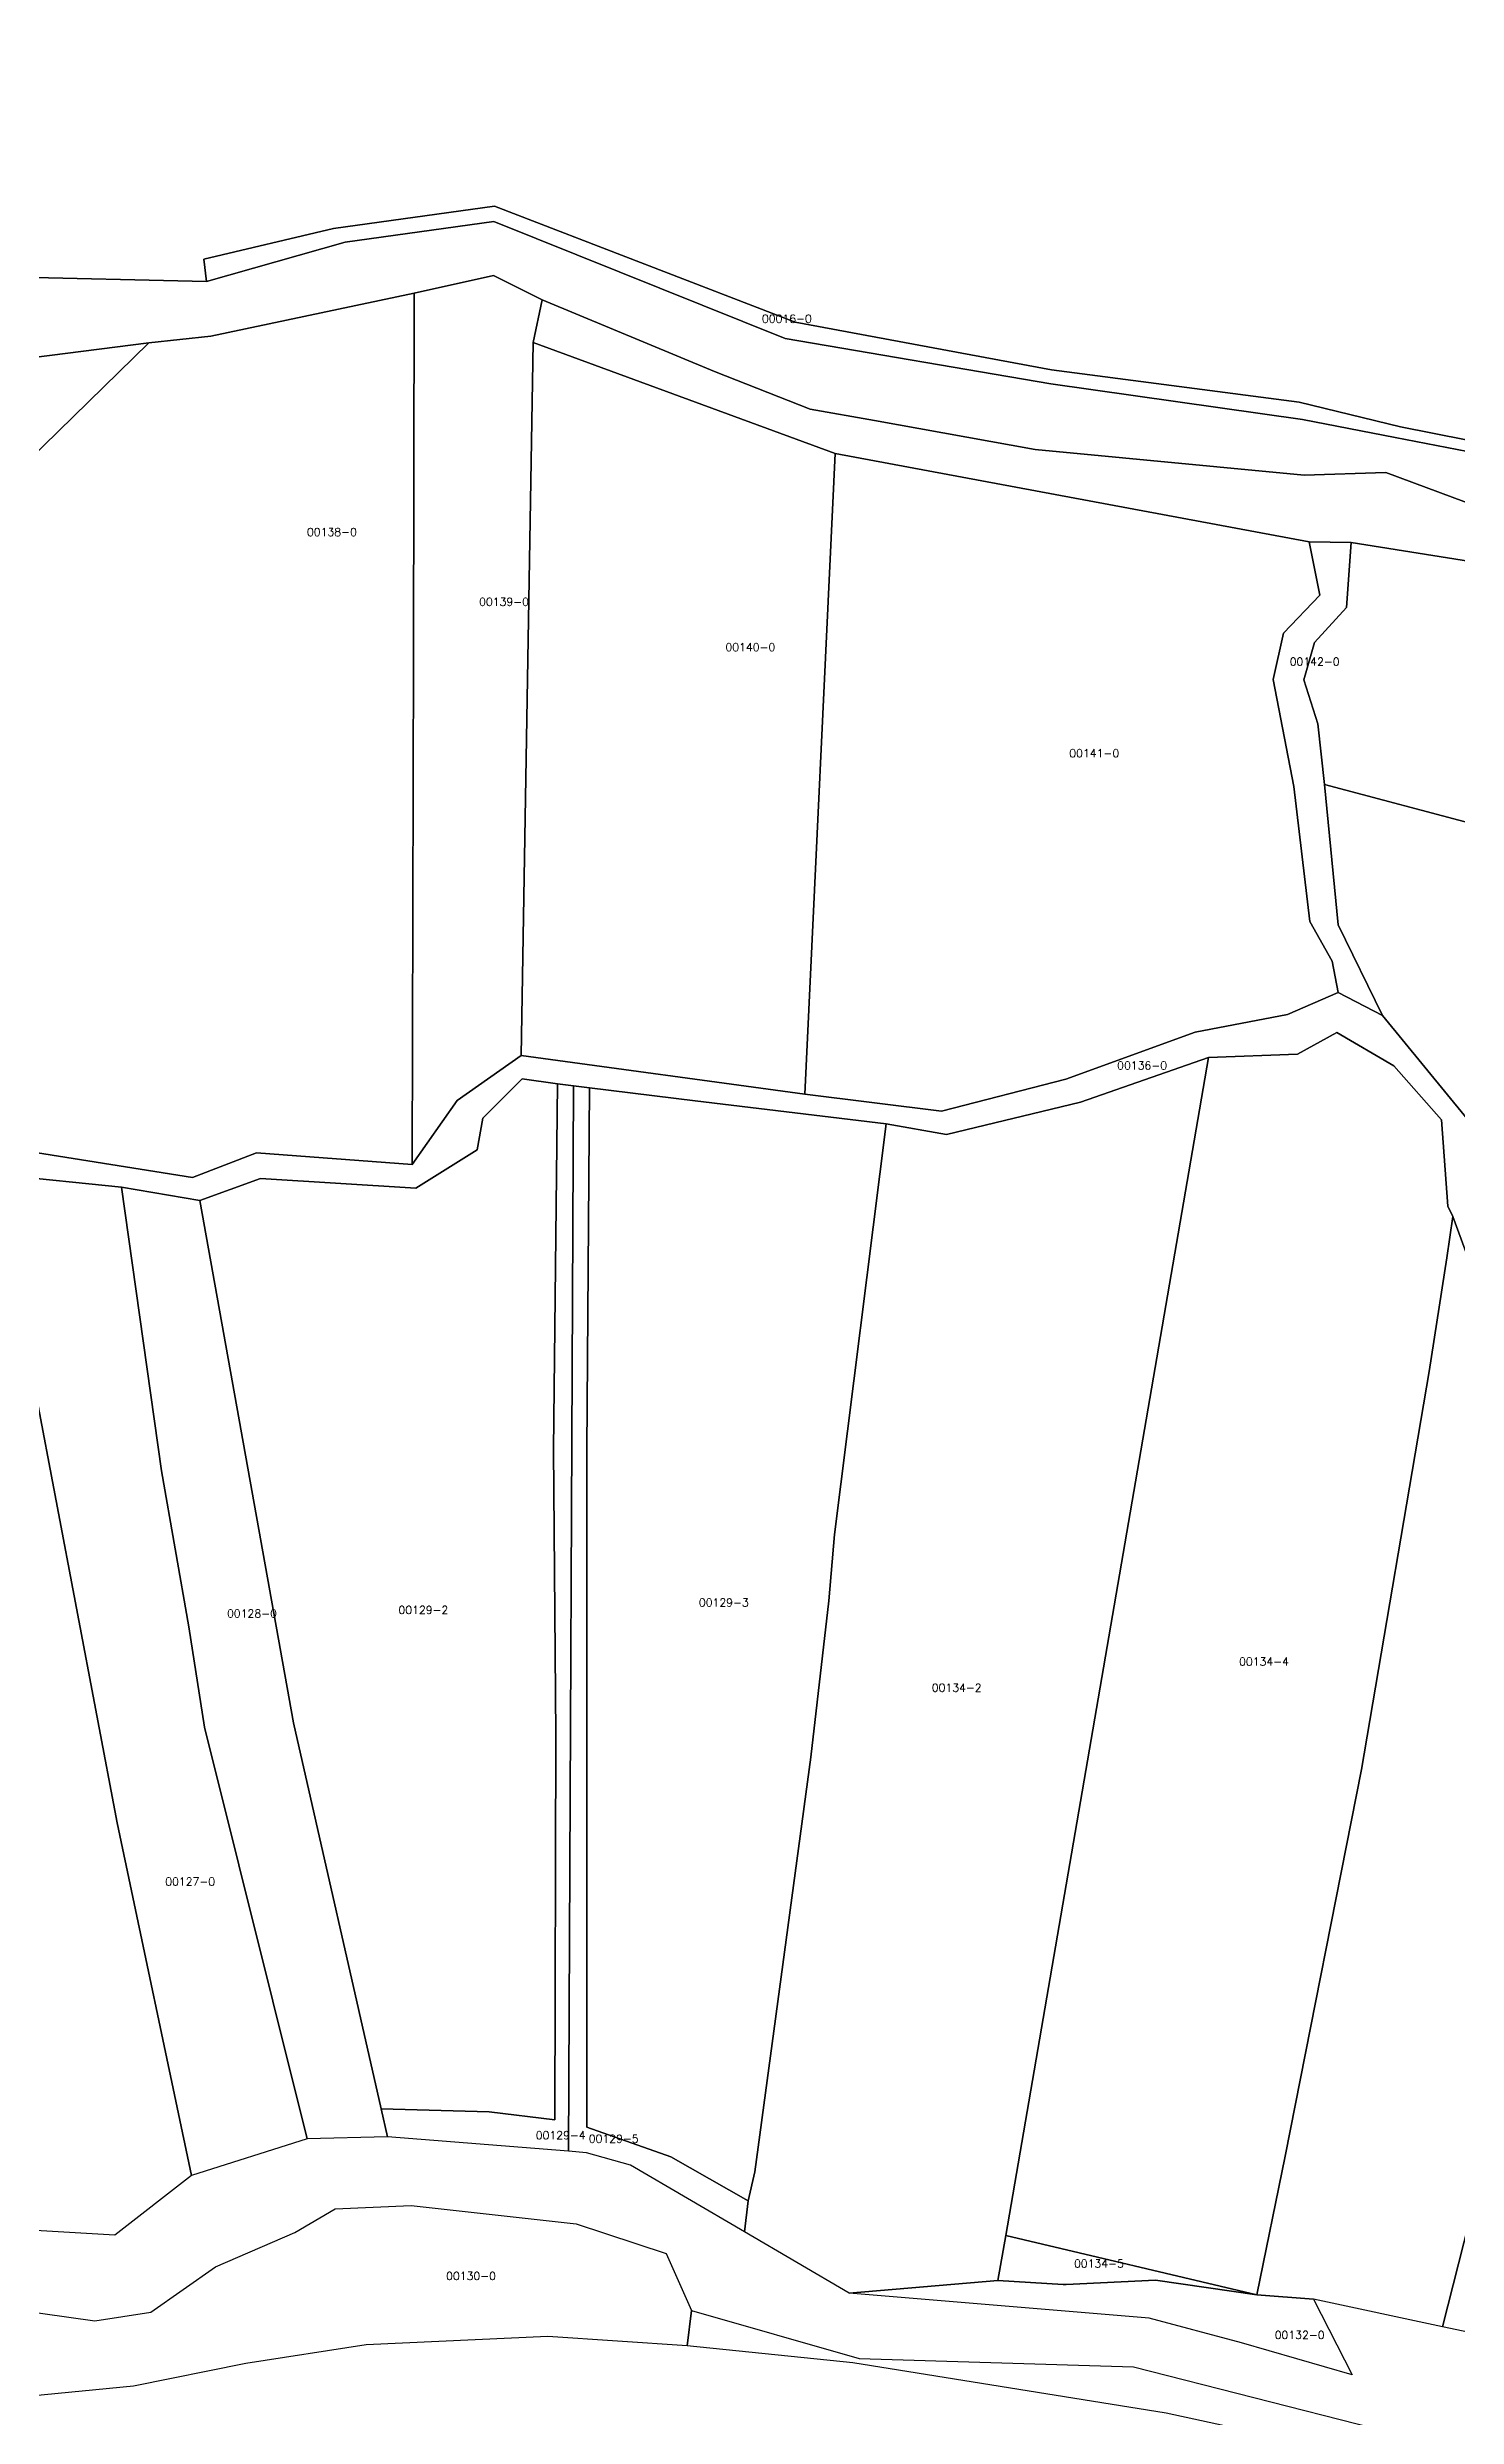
# Model space of a CAD drawing. Header units: metres. Extents: x 7423707 to 7427500, y 4706661 to 4708784.
# Drawn here: x 7424029.1 to 7424205.9, y 4706882 to 4707179.3 of the extents above; entities that cross this region are included whole.
import ezdxf

# ---------------------------------------------------------------- set-up
doc = ezdxf.new("R2010")
doc.units = ezdxf.units.M
doc.layers.add('Numrat_Parcelave', color=7, linetype='Continuous')
doc.layers.add('Parcelat_kadastrale2021', color=7, linetype='Continuous')
doc.styles.get("Standard").update_dxf_attribs({"font": 'simplex.shx'})

msp = doc.modelspace()

# ---------------------------------------------------------------- linework, layer by layer
at = {"layer": 'Parcelat_kadastrale2021'}
for points in [[(7424402.62, 4707188.05), (7424399.52, 4707169.4), (7424375.86, 4707151.01), (7424354.75, 4707146.67), (7424334.33, 4707149.78), (7424300.66, 4707152.18), (7424279.97, 4707152.39), (7424246.39, 4707135.29), (7424227.56, 4707132.2), (7424211.3, 4707129.2), (7424198.87, 4707131.68), (7424186.16, 4707134.79), (7424155.09, 4707138.83), (7424122.9, 4707144.83), (7424085.17, 4707159.35), (7424065.01, 4707156.56), (7424048.73, 4707152.73), (7424049.04, 4707149.9), (7424023.82, 4707150.52)], [(7424023.82, 4707150.52), (7424049.04, 4707149.9), (7424066.46, 4707154.87), (7424085.12, 4707157.46), (7424121.66, 4707142.75), (7424155, 4707137.06), (7424186.58, 4707132.6), (7424198.18, 4707130.33), (7424211.13, 4707127.84), (7424228.21, 4707124.83), (7424247.97, 4707129.71), (7424290.96, 4707135.93), (7424325.95, 4707141.4), (7424354.85, 4707140.46), (7424380.19, 4707141.5), (7424394.5, 4707146.79), (7424398.62, 4707153.83), (7424399.24, 4707164.72), (7424407.94, 4707165.34)], [(7424211.13, 4707127.84), (7424198.18, 4707130.33), (7424186.58, 4707132.6), (7424155, 4707137.06), (7424121.66, 4707142.75), (7424085.12, 4707157.46), (7424066.46, 4707154.87), (7424049.04, 4707149.9), (7424048.73, 4707152.73), (7424065.01, 4707156.56), (7424085.17, 4707159.35), (7424122.9, 4707144.83), (7424155.09, 4707138.83), (7424186.16, 4707134.79), (7424198.87, 4707131.68), (7424211.3, 4707129.2)], [(7424411.22, 4707141.67), (7424376.83, 4707133.69), (7424355.29, 4707131.93), (7424327.1, 4707135.79), (7424316.73, 4707133.81), (7424291.5, 4707129.93), (7424250.18, 4707122.85), (7424228.71, 4707119.09), (7424210.4, 4707120.97), (7424197.01, 4707125.95), (7424186.77, 4707125.62), (7424153.02, 4707128.83), (7424132.88, 4707132.48), (7424124.79, 4707133.91), (7424112.79, 4707138.64), (7424091.16, 4707147.6), (7424085.08, 4707150.65), (7424075.11, 4707148.45), (7424049.61, 4707143.04), (7424041.83, 4707142.2), (7424023.08, 4707139.83)], [(7424219.72, 4707112.87), (7424192.67, 4707117.15), (7424187.39, 4707117.26), (7424127.94, 4707128.35), (7424090.04, 4707142.24), (7424091.16, 4707147.6), (7424112.79, 4707138.64), (7424124.79, 4707133.91), (7424132.88, 4707132.48), (7424153.02, 4707128.83), (7424186.77, 4707125.62), (7424197.01, 4707125.95), (7424210.4, 4707120.97)], [(7424023.08, 4707139.83), (7424041.83, 4707142.2), (7424019.06, 4707119.99)], [(7424015.49, 4707042.53), (7424047.31, 4707037.47), (7424055.33, 4707040.59), (7424074.87, 4707039.11), (7424080.52, 4707047.15), (7424088.55, 4707052.8), (7424124.11, 4707047.93), (7424141.25, 4707045.79), (7424156.85, 4707049.81), (7424173.11, 4707055.73), (7424184.68, 4707057.94), (7424191.04, 4707060.71), (7424196.59, 4707057.82), (7424207.23, 4707044.83)], [(7424208.9, 4707023.11), (7424205.42, 4707032.58), (7424204.8, 4707033.89), (7424203.98, 4707044.71), (7424198.03, 4707051.48), (7424190.86, 4707055.68), (7424185.92, 4707052.94), (7424174.76, 4707052.55), (7424158.71, 4707046.91), (7424141.89, 4707042.89), (7424134.34, 4707044.19), (7424110.38, 4707047.08), (7424097.1, 4707048.73), (7424095.12, 4707048.99), (7424093.1, 4707049.25), (7424088.64, 4707049.85), (7424083.72, 4707044.93), (7424083.03, 4707040.95), (7424075.34, 4707036.12), (7424055.84, 4707037.33), (7424048.22, 4707034.58), (7424038.38, 4707036.28), (7424023.64, 4707037.79)]]:
    msp.add_lwpolyline(points, dxfattribs=at)
for points in [[(7424074.87, 4707039.11), (7424075.03, 4707103.01), (7424075.11, 4707148.45), (7424085.08, 4707150.65), (7424091.16, 4707147.6), (7424090.04, 4707142.24), (7424088.55, 4707052.8), (7424080.52, 4707047.15)], [(7424012.67, 4707115.23), (7424019.06, 4707119.99), (7424041.83, 4707142.2), (7424049.61, 4707143.04), (7424075.11, 4707148.45), (7424075.03, 4707103.01), (7424074.87, 4707039.11), (7424055.33, 4707040.59), (7424047.31, 4707037.47), (7424015.49, 4707042.53), (7424012.67, 4707050.56), (7424011.18, 4707060.65), (7424010.43, 4707096.05)], [(7424127.94, 4707128.35), (7424124.11, 4707047.93), (7424088.55, 4707052.8), (7424090.04, 4707142.24)], [(7424345.47, 4707044.19), (7424304.41, 4707050.11), (7424268.48, 4707063.54), (7424228.4, 4707076.4), (7424189.31, 4707086.8), (7424188.49, 4707094.39), (7424186.74, 4707099.93), (7424188.08, 4707104.6), (7424192.08, 4707109.01), (7424192.67, 4707117.15), (7424219.72, 4707112.87), (7424229.86, 4707115.22), (7424272.92, 4707121.89), (7424303.81, 4707128.14), (7424324.44, 4707128.97), (7424335.28, 4707128.44), (7424345.49, 4707123.12), (7424348.67, 4707124.14), (7424353.47, 4707117.37), (7424370.16, 4707109.18)], [(7424127.94, 4707128.35), (7424187.39, 4707117.26), (7424188.73, 4707110.56), (7424184.17, 4707105.79), (7424182.87, 4707099.95), (7424185.46, 4707086.54), (7424187.47, 4707069.62), (7424190.28, 4707064.64), (7424191.04, 4707060.71), (7424184.68, 4707057.94), (7424173.11, 4707055.73), (7424156.85, 4707049.81), (7424141.25, 4707045.79), (7424124.11, 4707047.93)], [(7424189.31, 4707086.8), (7424191.05, 4707069.2), (7424196.59, 4707057.82), (7424191.04, 4707060.71), (7424190.28, 4707064.64), (7424187.47, 4707069.62), (7424185.46, 4707086.54), (7424182.87, 4707099.95), (7424184.17, 4707105.79), (7424188.73, 4707110.56), (7424187.39, 4707117.26), (7424192.67, 4707117.15), (7424192.08, 4707109.01), (7424188.08, 4707104.6), (7424186.74, 4707099.93), (7424188.49, 4707094.39)], [(7424268.48, 4707063.54), (7424264.98, 4706981.82), (7424234.48, 4706985.22), (7424230.38, 4706987.16), (7424229.85, 4706993.9), (7424217.89, 4707011.42), (7424207.23, 4707034.68), (7424207.23, 4707044.83), (7424196.59, 4707057.82), (7424191.05, 4707069.2), (7424189.31, 4707086.8), (7424228.4, 4707076.4)], [(7424174.76, 4707052.55), (7424185.92, 4707052.94), (7424190.86, 4707055.68), (7424198.03, 4707051.48), (7424203.98, 4707044.71), (7424204.8, 4707033.89), (7424205.42, 4707032.58), (7424204.66, 4707027.41), (7424202.47, 4707013.15), (7424193.98, 4706963.17), (7424184.4, 4706914.67), (7424180.82, 4706897.26), (7424149.32, 4706904.7)], [(7424148.35, 4706899.05), (7424129.7, 4706897.46), (7424116.55, 4706905.16), (7424117.01, 4706909.05), (7424117.87, 4706912.69), (7424124.89, 4706964.72), (7424127.13, 4706984.36), (7424127.83, 4706992.66), (7424134.34, 4707044.19), (7424141.89, 4707042.89), (7424158.71, 4707046.91), (7424174.76, 4707052.55), (7424149.32, 4706904.7)], [(7424070.96, 4706920.59), (7424059.96, 4706969.03), (7424048.22, 4707034.58), (7424055.84, 4707037.33), (7424075.34, 4707036.12), (7424083.03, 4707040.95), (7424083.72, 4707044.93), (7424088.64, 4707049.85), (7424093.1, 4707049.25), (7424092.61, 4707003.35), (7424092.9, 4706967.56), (7424092.77, 4706919.22), (7424084.51, 4706920.22)], [(7424095.12, 4707048.99), (7424094.46, 4706915.28), (7424071.75, 4706917.11), (7424070.96, 4706920.59), (7424084.51, 4706920.22), (7424092.77, 4706919.22), (7424092.9, 4706967.56), (7424092.61, 4707003.35), (7424093.1, 4707049.25)], [(7424094.46, 4706915.28), (7424095.12, 4707048.99), (7424097.1, 4707048.73), (7424096.77, 4707003.34), (7424096.77, 4706918.29), (7424107.31, 4706914.6), (7424117.01, 4706909.05), (7424116.55, 4706905.16), (7424102.27, 4706913.52), (7424096.75, 4706915.09)], [(7424097.1, 4707048.73), (7424110.38, 4707047.08), (7424134.34, 4707044.19), (7424127.83, 4706992.66), (7424127.13, 4706984.36), (7424124.89, 4706964.72), (7424117.87, 4706912.69), (7424117.01, 4706909.05), (7424107.31, 4706914.6), (7424096.77, 4706918.29), (7424096.77, 4707003.34)], [(7424038.38, 4707036.28), (7424043.4, 4707000.65), (7424046.85, 4706981.08), (7424048.82, 4706968.49), (7424061.69, 4706916.84), (7424047.19, 4706912.23), (7424037.83, 4706956.51), (7424025.09, 4707023.85), (7424024.74, 4707027.04), (7424023.64, 4707037.79)], [(7424038.38, 4707036.28), (7424048.22, 4707034.58), (7424059.96, 4706969.03), (7424070.96, 4706920.59), (7424071.75, 4706917.11), (7424061.69, 4706916.84), (7424048.82, 4706968.49), (7424046.85, 4706981.08), (7424043.4, 4707000.65)], [(7424227.72, 4706986.14), (7424204.11, 4706893.24), (7424187.95, 4706896.71), (7424180.82, 4706897.26), (7424184.4, 4706914.67), (7424193.98, 4706963.17), (7424202.47, 4707013.15), (7424204.66, 4707027.41), (7424205.42, 4707032.58), (7424208.9, 4707023.11), (7424215.63, 4707009.08), (7424226.29, 4706992.19)], [(7424025.09, 4707023.85), (7424037.83, 4706956.51), (7424047.19, 4706912.23), (7424037.56, 4706904.74), (7424025.46, 4706905.46), (7424018.62, 4706943.55), (7424003.84, 4707019.4), (7424008.93, 4707020.39)], [(7424273.19, 4706974.02), (7424251.91, 4706882.16), (7424232.17, 4706887.36), (7424204.11, 4706893.24), (7424227.72, 4706986.14), (7424233.16, 4706982.55), (7424265.91, 4706977.64)], [(7423943.82, 4706913.23), (7423945.19, 4706917.77), (7423961.12, 4706912.18), (7423969.63, 4706903.84), (7423986.24, 4706897.81), (7424006.24, 4706898.04), (7424035.05, 4706894.02), (7424042.07, 4706895.07), (7424050.2, 4706900.77), (7424060.12, 4706905.1), (7424065.19, 4706908.06), (7424074.74, 4706908.49), (7424095.43, 4706906.16), (7424106.72, 4706902.46), (7424109.89, 4706895.28), (7424109.35, 4706890.87), (7424091.88, 4706892.04), (7424069.08, 4706890.98), (7424053.99, 4706888.66), (7424039.89, 4706885.81), (7424027.02, 4706884.54), (7423992.34, 4706890.03), (7423967.12, 4706898.06)], [(7424180.82, 4706897.26), (7424168.11, 4706899.12), (7424156.92, 4706898.55), (7424156.54, 4706898.55), (7424148.35, 4706899.05), (7424149.32, 4706904.7)], [(7424187.95, 4706896.71), (7424192.79, 4706887.24), (7424178.91, 4706891.24), (7424167.33, 4706894.32), (7424129.7, 4706897.46), (7424148.35, 4706899.05), (7424156.54, 4706898.55), (7424156.92, 4706898.55), (7424168.11, 4706899.12), (7424180.82, 4706897.26)], [(7424109.89, 4706895.28), (7424130.96, 4706889.27), (7424165.36, 4706888.22), (7424195.57, 4706880.54), (7424197.74, 4706877.37), (7424189.13, 4706878.13), (7424169.44, 4706882.42), (7424130.14, 4706888.75), (7424109.35, 4706890.87)]]:
    msp.add_lwpolyline(points, close=True, dxfattribs=at)

# ---------------------------------------------------------------- texts
at = {"layer": 'Numrat_Parcelave'}
for s, p in [('00016-0', (7424118.74, 4707144.74)), ('00138-0', (7424061.66, 4707117.97)), ('00139-0', (7424083.26, 4707109.22)), ('00140-0', (7424114.16, 4707103.53)), ('00142-0', (7424184.95, 4707101.71)), ('00141-0', (7424157.3, 4707090.22)), ('00136-0', (7424163.31, 4707051.03)), ('00128-0', (7424051.63, 4706982.26)), ('00129-2', (7424073.14, 4706982.71)), ('00129-3', (7424110.83, 4706983.64)), ('00134-4', (7424178.6, 4706976.23)), ('00134-2', (7424140.05, 4706972.95)), ('00127-0', (7424043.88, 4706948.62)), ('00129-4', (7424090.36, 4706916.79)), ('00129-5', (7424097.01, 4706916.35)), ('00130-0', (7424079.12, 4706899.13)), ('00134-5', (7424157.89, 4706900.69)), ('00132-0', (7424183.07, 4706891.73))]:
    msp.add_text(s, height=1, dxfattribs=at).set_placement(p)

doc.saveas('drawing.dxf')
